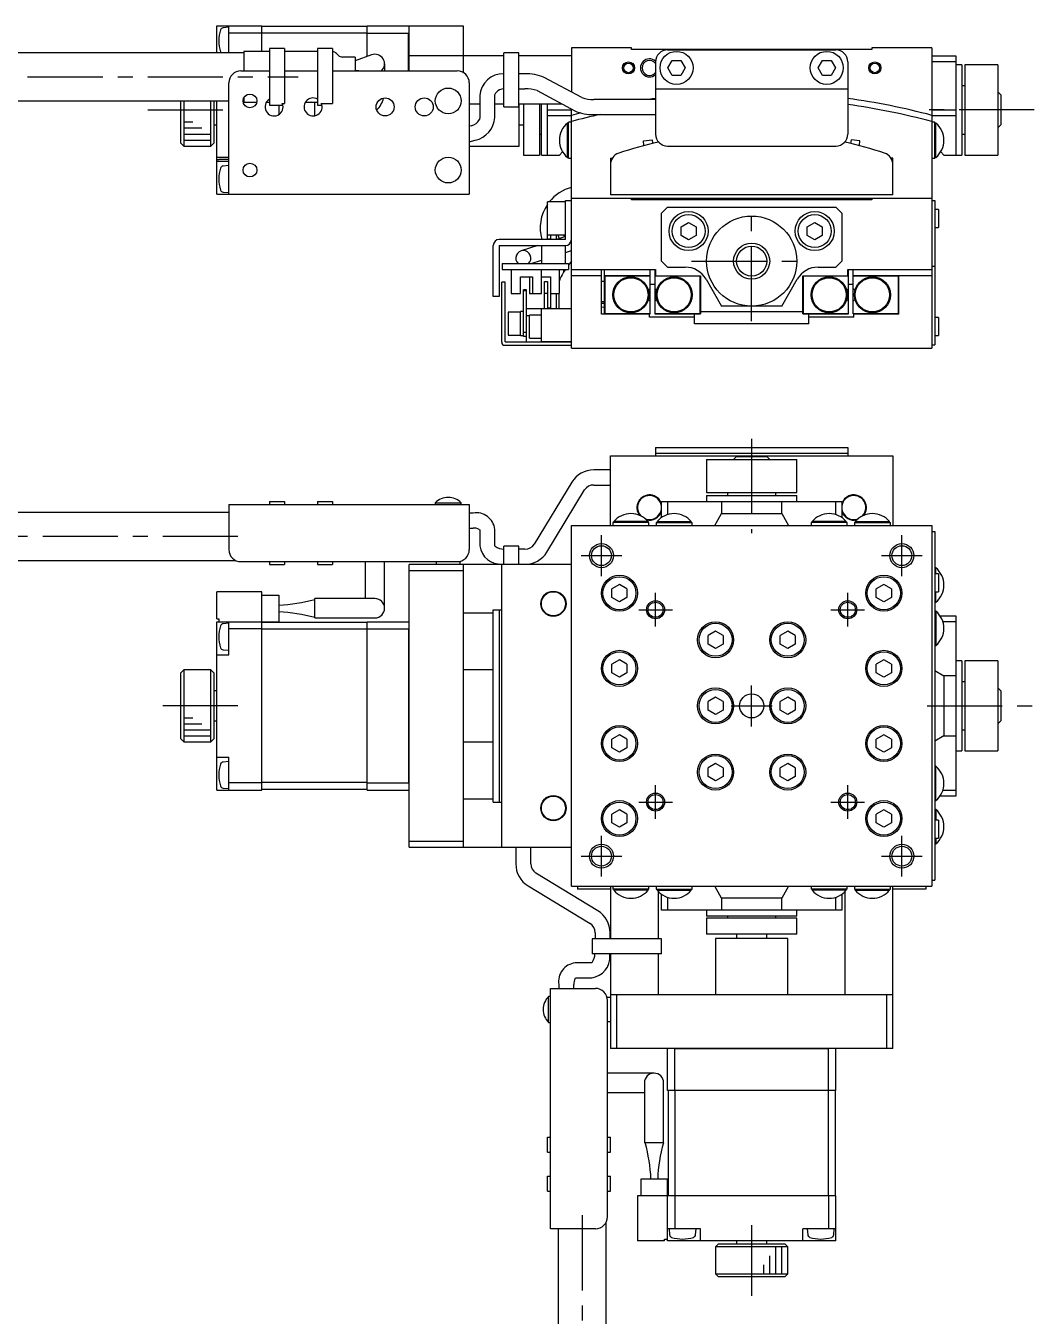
# Model space of a CAD drawing. Extents: x -285 to 424, y 17 to 528.
# Drawn here: x -117 to 50.9, y 313.5 to 528.2 of the extents above; entities that cross this region are included whole.
import ezdxf

# ---------------------------------------------------------------- set-up
doc = ezdxf.new("R2010")
doc.units = 0
doc.header["$LTSCALE"] = 10
doc.linetypes.add('CENTER', pattern=[2, 1.25, -0.25, 0.25, -0.25])
doc.layers.add('1', color=7, linetype='CONTINUOUS')

msp = doc.modelspace()

# ---------------------------------------------------------------- linework, layer by layer
at = {"layer": '1', "color": 7, "linetype": 'CONTINUOUS'}
for p, q in [((-85.174773, 523.683946), (-85.174773, 528.183946)), ((-85.174773, 528.183946), (-77.674773, 528.183946)), ((-83.174773, 523.683946), (-83.174773, 528.183946)), ((-77.674773, 523.883946), (-77.674773, 528.183946)), ((-60.174773, 528.183946), (-53.224773, 528.183946)), ((-60.174773, 523.07801), (-60.174773, 528.183946)), ((-53.174773, 528.133946), (-53.224773, 528.183946)), ((-53.174773, 528.183946), (-44.174773, 528.183946)), ((-53.174773, 520.683946), (-53.174773, 528.183946)), ((-44.174773, 528.183946), (-44.174773, 520.415997)), ((-83.174773, 527.933946), (-84.160052, 527.847746)), ((-77.674773, 526.983946), (-83.174773, 526.983946)), ((-60.174773, 528.083946), (-77.674773, 528.083946)), ((-60.174773, 526.942525), (-77.674773, 526.942525)), ((-60.174773, 526.983946), (-53.274773, 526.983946)), ((-53.274773, 526.983946), (-53.174773, 527.083946)), ((-53.274773, 520.683946), (-53.274773, 526.983946)), ((-80.674769, 523.883946), (-80.674769, 520.683946)), ((-76.424773, 523.883946), (-80.674769, 523.883946)), ((-73.924769, 524.383946), (-76.424769, 524.383946)), ((-76.424769, 524.383946), (-76.424769, 514.983946)), ((-68.424773, 523.883946), (-73.924773, 523.883946)), ((-73.924769, 524.383946), (-73.924769, 515.283285)), ((-65.924769, 524.383946), (-68.424769, 524.383946)), ((-68.424769, 524.383946), (-68.424769, 514.983946)), ((-65.924769, 524.383946), (-65.924769, 515.283285)), ((-26.174773, 524.533946), (-26.174773, 517.172198)), ((-16.174773, 524.533946), (-26.174773, 524.533946)), ((-16.174773, 524.233946), (-16.174773, 524.533946)), ((23.825227, 524.233946), (-16.174773, 524.233946)), ((-10.174773, 524.183946), (17.825227, 524.183946)), ((23.825227, 524.533946), (23.825227, 524.233946)), ((33.825227, 524.533946), (23.825227, 524.533946)), ((33.825227, 524.533946), (33.825227, 474.533946)), ((-80.674769, 523.683946), (-165.717113, 523.683946)), ((-64.967662, 523.27684), (-65.281876, 523.591053)), ((-62.174773, 522.983946), (-64.260555, 522.983946)), ((-59.422005, 523.351995), (-62.174863, 522.350037)), ((-62.174773, 522.983946), (-62.174773, 520.683946)), ((-57.274773, 521.848487), (-57.274773, 520.683946)), ((-37.424773, 523.183946), (-53.174773, 523.183946)), ((-34.924773, 523.683946), (-37.424773, 523.683946)), ((-37.424773, 514.683946), (-37.424773, 523.683946)), ((-34.924773, 514.683946), (-34.924773, 523.683946)), ((-26.174773, 523.183946), (-34.924773, 523.183946)), ((-12.174773, 522.183946), (-12.174773, 510.183946)), ((-10.118148, 521.183946), (-9.39646, 522.433946)), ((-9.39646, 522.433946), (-7.953085, 522.433946)), ((-7.953085, 522.433946), (-7.231397, 521.183946)), ((14.881852, 521.183946), (15.60354, 522.433946)), ((15.60354, 522.433946), (17.046915, 522.433946)), ((17.046915, 522.433946), (17.768603, 521.183946)), ((19.825227, 522.183946), (19.825227, 510.183946)), ((33.825227, 523.183946), (37.825227, 523.183946)), ((37.825227, 522.183946), (33.825227, 522.183946)), ((37.825227, 523.183946), (37.825227, 506.683946)), ((38.825227, 521.683946), (37.825227, 521.683946)), ((38.825227, 521.683946), (38.825227, 506.683946)), ((44.825227, 521.683946), (39.325227, 521.683946)), ((39.325227, 521.683946), (39.325227, 506.683946)), ((44.825227, 521.683946), (44.825227, 506.683946)), ((-81.174773, 520.683946), (-76.424773, 520.683946)), ((-73.924773, 520.683946), (-68.424773, 520.683946)), ((-65.924773, 520.683946), (-45.174773, 520.683946)), ((-62.147837, 520.733829), (-62.174773, 520.733829)), ((-61.581053, 520.684043), (-62.147837, 520.733829)), ((-33.906823, 520.215812), (-34.924773, 520.215812)), ((-24.450933, 516.249543), (-30.718882, 519.604357)), ((-9.39646, 519.933946), (-10.118148, 521.183946)), ((-7.953085, 519.933946), (-9.39646, 519.933946)), ((-7.231397, 521.183946), (-7.953085, 519.933946)), ((15.60354, 519.933946), (14.881852, 521.183946)), ((17.046915, 519.933946), (15.60354, 519.933946)), ((17.768603, 521.183946), (17.046915, 519.933946)), ((-83.174773, 500.183946), (-83.174773, 518.683946)), ((-43.174773, 518.683946), (-43.174773, 500.183946)), ((-34.924773, 517.715812), (-33.906823, 517.715812)), ((-31.898612, 517.400215), (-25.630663, 514.045401)), ((-12.174773, 517.683946), (19.825227, 517.683946)), ((39.325227, 518.183946), (38.825227, 518.183946)), ((-165.717113, 515.683946), (-83.174773, 515.683946)), ((-91.174773, 508.683946), (-91.174773, 515.683946)), ((-90.674773, 515.683946), (-90.674773, 508.183946)), ((-86.174773, 508.183946), (-86.174773, 515.683946)), ((-85.674773, 515.683946), (-85.674773, 508.683946)), ((-85.174773, 500.183946), (-85.174773, 515.683946)), ((-80.824773, 515.683946), (-80.674769, 515.683946)), ((-80.674769, 516.251844), (-80.674769, 515.483946)), ((-80.674769, 515.483946), (-78.542297, 515.483946)), ((-76.94363, 515.483946), (-76.424773, 515.483946)), ((-74.299712, 515.283285), (-73.924773, 515.283285)), ((-69.480559, 515.483679), (-70.496383, 515.392792)), ((-70.44363, 515.483946), (-68.424773, 515.483946)), ((-68.874773, 513.214253), (-68.874773, 515.483946)), ((-67.799712, 515.283285), (-65.924773, 515.283285)), ((-41.424773, 516.569905), (-41.424773, 512.922077)), ((-38.924773, 516.569905), (-38.91499, 516.683852)), ((-38.924773, 512.922077), (-38.924773, 516.569905)), ((-38.91499, 516.683852), (-38.882744, 516.806075)), ((-38.882744, 516.806075), (-38.836472, 516.911855)), ((-38.836472, 516.911855), (-38.778944, 517.008212)), ((-38.778944, 517.008212), (-38.703309, 517.107373)), ((-12.174773, 515.933946), (-22.442722, 515.933946)), ((45.325227, 516.683946), (44.825227, 517.183946)), ((45.325227, 516.683946), (45.325227, 511.683946)), ((-76.424769, 514.983946), (-74.205079, 514.983946)), ((-74.874773, 514.983946), (-74.874773, 513.415089)), ((-68.424769, 514.983946), (-67.705079, 514.983946)), ((-43.174773, 515.183946), (-41.424773, 515.183946)), ((-38.924773, 515.183946), (-37.424773, 515.183946)), ((-37.424773, 514.683946), (-34.924773, 514.683946)), ((-34.924773, 515.183946), (-27.757857, 515.183946)), ((-34.874773, 508.183946), (-34.874773, 515.183946)), ((-34.174773, 515.183946), (-34.174773, 506.683946)), ((-31.474773, 515.183946), (-31.474773, 506.683946)), ((-31.174773, 506.683946), (-31.174773, 515.183946)), ((-30.174773, 506.683946), (-30.174773, 515.183946)), ((-30.174773, 514.183946), (-26.174773, 514.183946)), ((-26.174773, 513.183946), (-30.174773, 513.183946)), ((-26.174773, 474.533946), (-26.174773, 514.336627)), ((-22.442722, 513.433946), (-12.174773, 513.433946)), ((33.825227, 514.183946), (37.825227, 514.183946)), ((37.825227, 513.183946), (33.825227, 513.183946)), ((-85.674773, 511.683946), (-85.174773, 511.683946)), ((-42.847838, 511.557306), (-43.174773, 511.469704)), ((-41.454195, 512.713513), (-41.490769, 512.605349)), ((-41.432029, 512.820231), (-41.454195, 512.713513)), ((-41.424773, 512.922077), (-41.432029, 512.820231)), ((-34.874773, 511.683946), (-34.174773, 511.683946)), ((-26.674773, 511.993947), (-26.834328, 511.993947)), ((-26.834328, 506.293946), (-26.834328, 511.993946)), ((-26.174773, 512.143947), (-26.674773, 512.143947)), ((-26.674773, 506.143946), (-26.674773, 512.143946)), ((34.325227, 512.143947), (33.825227, 512.143947)), ((34.325227, 506.143946), (34.325227, 512.143946)), ((34.484782, 511.993947), (34.325227, 511.993947)), ((34.484782, 506.293946), (34.484782, 511.993946)), ((44.825227, 511.183946), (45.325227, 511.683946)), ((-43.174773, 508.881514), (-42.20079, 509.142491)), ((-31.474773, 510.183946), (-31.174773, 510.183946)), ((-14.203395, 509.03081), (-12.711612, 509.187603)), ((-14.120744, 508.244438), (-14.203395, 509.03081)), ((-12.711612, 509.187603), (-12.651652, 508.617118)), ((20.362067, 509.187603), (20.302107, 508.617118)), ((21.85385, 509.03081), (20.362067, 509.187603)), ((21.771199, 508.244438), (21.85385, 509.03081)), ((38.825227, 510.183946), (39.325227, 510.183946)), ((-91.174773, 508.683946), (-90.674773, 508.183946)), ((-90.674773, 508.183946), (-86.174773, 508.183946)), ((-86.174773, 508.183946), (-85.674773, 508.683946)), ((-43.174773, 508.183946), (-34.874773, 508.183946)), ((-34.174773, 506.683946), (-31.474773, 506.683946)), ((-31.174773, 506.683946), (-28.174773, 506.683946)), ((-28.174773, 506.683946), (-27.636544, 507.222175)), ((-10.174773, 508.183946), (17.825227, 508.183946)), ((35.286998, 507.222176), (35.825227, 506.683946)), ((35.825227, 506.683946), (38.825227, 506.683946)), ((39.325227, 506.683946), (44.825227, 506.683946)), ((-83.174773, 506.283581), (-85.174773, 506.283581)), ((-85.174773, 505.96891), (-84.874773, 505.96891)), ((-85.174773, 505.683946), (-83.174773, 505.683946)), ((-84.874773, 505.96891), (-84.874773, 505.933946)), ((-83.174773, 505.933946), (-84.874773, 505.933946)), ((-83.174773, 504.933946), (-84.160052, 504.847746)), ((-26.834328, 506.293946), (-26.674772, 506.293946)), ((-26.674773, 506.143946), (-26.174772, 506.143946)), ((-19.674773, 506.183946), (-19.674773, 500.083946)), ((-19.674773, 506.183946), (-19.352701, 506.183946)), ((27.325227, 506.183946), (27.003156, 506.183946)), ((27.325227, 500.083946), (27.325227, 506.183946)), ((33.825227, 506.143946), (34.325228, 506.143946)), ((34.325227, 506.293946), (34.484783, 506.293946)), ((-84.160052, 500.520147), (-83.174773, 500.433946)), ((-85.174773, 500.183946), (-43.174773, 500.183946)), ((-27.174773, 498.883946), (-30.174773, 498.883946)), ((-30.174773, 492.633946), (-30.174773, 498.883946)), ((-27.174773, 492.633946), (-27.174773, 499.133946)), ((-27.174773, 499.133946), (-26.174773, 499.133946)), ((-26.174773, 499.533946), (33.825227, 499.533946)), ((27.325227, 500.083946), (-19.674773, 500.083946)), ((-16.174773, 499.233946), (-16.174773, 499.533946)), ((23.825227, 499.233946), (-16.174773, 499.233946)), ((23.825227, 499.533946), (23.825227, 499.233946)), ((33.825227, 499.133946), (34.325227, 499.133946)), ((34.325227, 499.133946), (34.325227, 475.133946)), ((-10.174773, 498.033946), (-11.174773, 497.033946)), ((-11.174773, 489.033946), (-11.174773, 497.033946)), ((-10.174773, 498.033946), (17.825227, 498.033946)), ((18.825227, 497.033946), (17.825227, 498.033946)), ((18.825227, 497.033946), (18.825227, 489.033946)), ((34.925227, 497.633946), (34.325227, 497.633946)), ((34.925227, 497.633946), (34.925227, 494.633946)), ((-7.924773, 494.755634), (-6.674773, 495.477322)), ((-7.924773, 493.312259), (-7.924773, 494.755634)), ((-6.674773, 495.477322), (-5.424773, 494.755634)), ((-5.424773, 494.755634), (-5.424773, 493.312259)), ((13.075227, 494.755634), (14.325227, 495.477322)), ((13.075227, 493.312259), (13.075227, 494.755634)), ((14.325227, 495.477322), (15.575227, 494.755634)), ((15.575227, 494.755634), (15.575227, 493.312259)), ((34.325227, 494.633946), (34.925227, 494.633946)), ((-39.174773, 483.133946), (-39.174773, 491.633946)), ((-27.174773, 492.633946), (-38.174773, 492.633946)), ((-38.174773, 491.633946), (-38.174773, 483.133946)), ((-38.174773, 491.633946), (-27.174773, 491.633946)), ((-31.756722, 491.633946), (-34.561044, 490.722768)), ((-31.174773, 491.633946), (-31.174773, 488.633946)), ((-30.174773, 493.383946), (-27.174773, 493.383946)), ((-29.674773, 492.683946), (-29.96702, 492.683946)), ((-29.96702, 492.633946), (-29.96702, 492.683946)), ((-29.674773, 493.383946), (-29.674773, 492.633946)), ((-27.174773, 493.122712), (-28.679039, 492.633946)), ((-28.674773, 492.635333), (-28.674773, 493.383946)), ((-27.281565, 493.383946), (-27.292018, 493.084617)), ((-27.174773, 488.633946), (-27.174773, 491.633946)), ((-6.674773, 492.590571), (-7.924773, 493.312259)), ((-5.424773, 493.312259), (-6.674773, 492.590571)), ((14.325227, 492.590571), (13.075227, 493.312259)), ((15.575227, 493.312259), (14.325227, 492.590571)), ((-27.174773, 490.494057), (-26.174773, 490.818976)), ((-37.674773, 488.633946), (-26.674773, 488.633946)), ((-37.674773, 488.633946), (-37.674773, 487.633946)), ((-37.674773, 487.633946), (-26.674773, 487.633946)), ((-36.174773, 487.633946), (-36.174773, 483.633946)), ((-32.899603, 488.633946), (-31.174773, 489.194378)), ((-31.174773, 483.633946), (-31.174773, 487.633946)), ((-28.174773, 483.633946), (-28.174773, 487.633946)), ((-27.482359, 487.633946), (-27.499702, 487.137328)), ((-26.549122, 488.524346), (-26.674912, 488.355583)), ((-26.674773, 488.633946), (-26.674773, 487.633946)), ((-26.674773, 488.533946), (-26.541887, 488.533946)), ((-26.174773, 489.021124), (-26.549122, 488.524346)), ((-26.174773, 487.662351), (-12.174773, 487.662351)), ((-21.174773, 480.231713), (-21.174773, 487.662351)), ((-20.674773, 480.250306), (-20.674773, 487.662351)), ((-13.074773, 480.249132), (-13.074773, 487.662351)), ((-12.274773, 487.662351), (-12.274773, 480.249132)), ((-12.174773, 487.662351), (-12.174773, 486.605206)), ((-11.174773, 489.033946), (-10.174773, 488.033946)), ((-10.174773, 488.033946), (-7.23695, 488.033946)), ((14.887405, 488.033946), (17.825227, 488.033946)), ((17.825227, 488.033946), (18.825227, 489.033946)), ((19.825227, 487.662351), (33.825227, 487.662351)), ((19.825227, 486.605206), (19.825227, 487.662351)), ((19.925227, 480.249133), (19.925227, 487.662351)), ((20.725227, 480.249133), (20.725227, 487.662351)), ((33.825227, 488.1947), (34.325227, 488.1947)), ((-37.174773, 485.533946), (-37.774773, 485.533946)), ((-37.774773, 475.533946), (-37.774773, 485.533946)), ((-37.174773, 475.633946), (-37.174773, 485.533946)), ((-34.674773, 483.633946), (-34.674773, 486.433946)), ((-34.674773, 486.433946), (-32.674773, 486.433946)), ((-33.174773, 486.433946), (-33.174773, 483.633946)), ((-32.674773, 486.433946), (-32.674773, 483.633946)), ((-31.174773, 486.433946), (-29.674773, 486.433946)), ((-30.674773, 485.633946), (-30.174773, 485.633946)), ((-30.674773, 481.133946), (-30.674773, 485.633946)), ((-30.174773, 485.633946), (-30.174773, 481.133946)), ((-29.674773, 486.433946), (-29.674773, 481.133946)), ((-21.174773, 486.605206), (-26.174773, 486.605206)), ((-20.674773, 485.633946), (-21.174773, 485.633946)), ((-20.672076, 486.621508), (-20.624773, 486.555192)), ((-20.672076, 486.621508), (-13.074773, 486.621508)), ((-20.624773, 486.555192), (-20.624773, 480.281698)), ((-13.074773, 486.555192), (-20.624773, 486.555192)), ((-12.274773, 486.621508), (-12.174773, 486.621508)), ((-4.724773, 486.555192), (-12.274773, 486.555192)), ((-12.174773, 486.605206), (-4.674773, 486.605206)), ((-4.724773, 486.555192), (-4.689098, 486.605206)), ((-4.724773, 480.281698), (-4.724773, 486.555192)), ((-4.674773, 486.605206), (-4.674773, 480.250306)), ((-3.772849, 486.033946), (-1.174773, 481.533946)), ((8.825227, 481.533946), (11.423304, 486.033946)), ((12.325227, 486.605206), (19.825227, 486.605206)), ((12.325227, 480.250307), (12.325227, 486.605206)), ((12.339553, 486.605206), (12.375227, 486.555192)), ((12.375227, 486.555192), (12.375227, 480.281698)), ((19.925227, 486.555192), (12.375227, 486.555192)), ((19.825227, 486.621509), (19.925227, 486.621509)), ((20.725227, 486.621508), (28.32253, 486.621508)), ((28.275227, 486.555192), (20.725227, 486.555192)), ((28.275227, 486.555192), (28.32253, 486.621508)), ((28.275227, 480.281698), (28.275227, 486.555192)), ((28.325227, 480.231713), (28.325227, 486.622437)), ((33.825227, 486.605206), (28.325227, 486.605206)), ((-38.174773, 483.133946), (-39.174773, 483.133946)), ((-36.174773, 483.633946), (-34.674773, 483.633946)), ((-33.674773, 484.278988), (-34.174773, 484.278988)), ((-34.174773, 476.496016), (-34.174773, 484.278988)), ((-33.674773, 484.070228), (-34.174773, 484.070228)), ((-33.674773, 475.633946), (-33.674773, 484.278988)), ((-33.174773, 483.633946), (-31.174773, 483.633946)), ((-30.174773, 483.633946), (-30.674773, 483.633946)), ((-29.674773, 483.633946), (-28.174773, 483.633946)), ((-28.674773, 481.133946), (-28.674773, 483.633946)), ((-28.264697, 483.633946), (-28.264697, 481.133946)), ((-13.373025, 484.185432), (-13.074773, 484.501836)), ((-12.274773, 485.133946), (-13.074773, 485.133946)), ((-12.274773, 484.501836), (-11.97652, 484.185432)), ((19.626975, 484.185433), (19.925227, 484.501837)), ((20.725227, 485.133946), (19.925227, 485.133946)), ((20.725227, 484.501836), (21.02348, 484.185432)), ((-33.674773, 481.133946), (-26.174773, 481.133946)), ((-31.174773, 475.633946), (-31.174773, 481.133946)), ((-29.674773, 481.183946), (-29.96702, 481.183946)), ((-29.96702, 481.133946), (-29.96702, 481.183946)), ((-20.674773, 482.261352), (-21.174773, 482.281305)), ((-21.174773, 482.033946), (-20.674773, 482.033946)), ((-21.174773, 481.40055), (-20.674773, 481.425796)), ((-13.074773, 482.347299), (-13.372608, 482.664049)), ((-11.976937, 482.664049), (-12.274773, 482.347299)), ((8.825227, 481.533946), (-1.174773, 481.533946)), ((19.925227, 482.347299), (19.627392, 482.66405)), ((21.023063, 482.664049), (20.725227, 482.347299)), ((-36.674773, 480.533946), (-36.674773, 476.733946)), ((-34.674773, 480.533946), (-36.674773, 480.533946)), ((-34.674773, 476.633946), (-34.674773, 480.633946)), ((-34.174773, 480.633946), (-34.674773, 480.633946)), ((-33.674773, 479.987821), (-33.174773, 479.987821)), ((-31.174773, 480.033946), (-33.174773, 480.033946)), ((-33.174773, 476.233946), (-33.174773, 480.033946)), ((-13.174773, 480.231713), (-21.174773, 480.231713)), ((-20.671613, 480.249132), (-20.624773, 480.281698)), ((-13.074773, 480.249132), (-20.671613, 480.249132)), ((-20.624773, 480.281698), (-13.074773, 480.281698)), ((-13.174773, 479.697983), (-13.174773, 480.249132)), ((-5.674773, 479.697983), (-13.174773, 479.697983)), ((-12.274773, 480.281698), (-4.724773, 480.281698)), ((-4.677932, 480.249132), (-12.274773, 480.249132)), ((-5.674773, 478.629199), (-5.674773, 480.249132)), ((-4.724773, 480.281698), (-4.677932, 480.249132)), ((-4.674773, 480.633946), (12.325227, 480.633946)), ((12.328387, 480.249133), (12.375227, 480.281698)), ((19.925227, 480.249133), (12.328387, 480.249133)), ((12.375227, 480.281698), (19.925227, 480.281698)), ((13.325227, 478.629199), (13.325227, 480.249133)), ((20.825227, 479.697983), (13.325227, 479.697983)), ((20.725227, 480.281698), (28.275227, 480.281698)), ((28.322068, 480.249133), (20.725227, 480.249133)), ((20.825227, 479.697983), (20.825227, 480.249133)), ((28.325227, 480.231713), (20.825227, 480.231713)), ((28.275227, 480.281698), (28.322068, 480.249133)), ((34.925227, 479.633946), (34.325227, 479.633946)), ((34.925227, 479.633946), (34.925227, 476.633946)), ((-36.674773, 476.733946), (-34.674773, 476.733946)), ((-34.674773, 476.633946), (-34.174773, 476.633946)), ((-33.674773, 477.138352), (-34.174773, 477.138352)), ((13.325227, 478.629199), (-5.674773, 478.629199)), ((34.325227, 476.633946), (34.925227, 476.633946)), ((-37.274773, 475.033946), (-26.174773, 475.033946)), ((-37.174773, 475.633946), (-26.174773, 475.633946)), ((-33.674773, 476.496016), (-34.174773, 476.496016)), ((-33.174773, 476.233946), (-31.174773, 476.233946)), ((-31.174773, 475.683946), (-26.174773, 475.683946)), ((-26.174773, 474.533946), (33.825227, 474.533946)), ((33.825227, 475.133946), (34.325227, 475.133946)), ((-12.174773, 458.035034), (-12.174773, 456.635034)), ((-12.174773, 458.035034), (19.825227, 458.035034)), ((19.825227, 458.035034), (19.825227, 456.635034)), ((-19.674773, 445.035034), (-19.674773, 456.635034)), ((-19.674773, 456.635034), (27.325227, 456.635034)), ((19.825227, 457.035034), (-12.174773, 457.035034)), ((-3.674773, 456.035034), (11.325227, 456.035034)), ((-3.674773, 456.035034), (-3.674773, 450.535034)), ((1.325227, 456.535034), (0.825227, 456.035034)), ((1.325227, 456.535034), (6.325227, 456.535034)), ((6.825227, 456.035034), (6.325227, 456.535034)), ((11.325227, 450.535034), (11.325227, 456.035034)), ((27.325227, 456.635034), (27.325227, 445.035034)), ((-19.674773, 454.285034), (-22.442722, 454.285034)), ((-26.109321, 452.257109), (-32.37727, 441.932053)), ((-30.240224, 440.634734), (-23.972275, 450.95979)), ((-22.442722, 451.785034), (-19.674773, 451.785034)), ((-76.424773, 449.035034), (-73.924773, 449.035035)), ((-76.424773, 449.035034), (-76.424773, 448.535034)), ((-73.924773, 449.035035), (-73.924773, 448.535034)), ((-68.424773, 449.035034), (-65.924773, 449.035035)), ((-68.424773, 449.035034), (-68.424773, 448.535034)), ((-65.924773, 449.035035), (-65.924773, 448.535034)), ((-48.824773, 448.827282), (-48.824773, 448.535034)), ((-48.824773, 448.827282), (-44.524773, 448.827282)), ((-44.524773, 448.535034), (-44.524773, 448.827282)), ((-11.174773, 446.381344), (-11.174773, 449.035034)), ((-11.174773, 449.035034), (18.825227, 449.035034)), ((-10.174773, 449.035034), (-10.174773, 446.867739)), ((-3.674773, 450.535034), (11.325227, 450.535034)), ((-3.674773, 450.035034), (11.325227, 450.035034)), ((-3.674773, 450.035034), (-3.674773, 449.035034)), ((-1.174773, 449.035034), (-1.174773, 447.035034)), ((-0.174773, 450.535034), (-0.174773, 450.035034)), ((7.825227, 450.035034), (7.825227, 450.535034)), ((8.825227, 447.035034), (8.825227, 449.035034)), ((11.325227, 449.035034), (11.325227, 450.035034)), ((17.825227, 446.867739), (17.825227, 449.035034)), ((18.825227, 449.035034), (18.825227, 446.381343)), ((-83.174773, 447.235034), (-165.717113, 447.235034)), ((-83.174773, 448.535034), (-83.174773, 441.035034)), ((-83.174773, 448.535034), (-43.174773, 448.535034)), ((-43.174773, 448.535034), (-43.174773, 441.035034)), ((-42.524314, 447.124959), (-43.174773, 447.124959)), ((-2.329473, 445.035034), (-1.174773, 447.035034)), ((-1.174773, 447.035034), (8.825227, 447.035034)), ((8.825227, 447.035034), (9.979928, 445.035034)), ((-43.174773, 444.624959), (-42.524314, 444.624959)), ((-41.507904, 444.408765), (-41.419925, 444.34466)), ((-38.924773, 441.662254), (-38.924773, 444.411089)), ((-26.174773, 445.035034), (33.825227, 445.035034)), ((-26.174773, 385.035034), (-26.174773, 445.035034)), ((-13.274773, 445.535034), (-19.274773, 445.535034)), ((-19.274773, 445.535034), (-19.274773, 445.035034)), ((-13.424773, 445.694589), (-19.124773, 445.694589)), ((-19.124773, 445.694589), (-19.124773, 445.535034)), ((-13.424773, 445.535034), (-13.424773, 445.694589)), ((-13.274773, 445.035034), (-13.274773, 445.535034)), ((-12.074773, 445.535034), (-12.074773, 445.035034)), ((-12.074773, 445.535034), (-6.074773, 445.535034)), ((-11.924773, 445.694589), (-6.224773, 445.694589)), ((-11.924773, 445.694589), (-11.924773, 445.535034)), ((-6.224773, 445.535034), (-6.224773, 445.694589)), ((-6.074773, 445.035034), (-6.074773, 445.535034)), ((19.725227, 445.535034), (13.725227, 445.535034)), ((13.725227, 445.535034), (13.725227, 445.035034)), ((19.575227, 445.694589), (13.875227, 445.694589)), ((13.875227, 445.694589), (13.875227, 445.535034)), ((19.575227, 445.535034), (19.575227, 445.694589)), ((19.725227, 445.035034), (19.725227, 445.535034)), ((20.925227, 445.535034), (26.925227, 445.535034)), ((20.925227, 445.535034), (20.925227, 445.035034)), ((21.075227, 445.694589), (26.775227, 445.694589)), ((21.075227, 445.694589), (21.075227, 445.535034)), ((26.775227, 445.535034), (26.775227, 445.694589)), ((26.925227, 445.035034), (26.925227, 445.535034)), ((33.825227, 445.035034), (33.825227, 385.035034)), ((-41.424773, 444.348995), (-41.424773, 441.662254)), ((-41.419925, 444.34466), (-41.402566, 444.326099)), ((33.825227, 444.035034), (34.325227, 444.035034)), ((34.325227, 444.035034), (34.325227, 386.035034)), ((-38.915722, 441.678586), (-38.92508, 441.693022)), ((-38.839571, 441.594333), (-38.915722, 441.678586)), ((-34.924773, 441.606809), (-37.424773, 441.606809)), ((-37.424773, 438.535034), (-37.424773, 441.606809)), ((-34.924773, 438.535034), (-34.924773, 441.606809)), ((-33.906823, 441.106809), (-34.924773, 441.106809)), ((-165.717113, 439.235034), (-82.046552, 439.235034)), ((-81.174773, 439.035034), (-45.174773, 439.035034)), ((-76.424769, 439.035034), (-76.424769, 438.535034)), ((-76.424769, 438.535034), (-73.924769, 438.535035)), ((-73.924769, 439.035034), (-73.924769, 438.535035)), ((-68.424769, 439.035034), (-68.424769, 438.535034)), ((-68.424769, 438.535034), (-65.924769, 438.535035)), ((-65.924769, 439.037098), (-65.924769, 438.535035)), ((-60.474773, 439.035034), (-60.474773, 432.883564)), ((-57.274773, 431.283564), (-57.274773, 439.035034)), ((-26.174773, 438.535034), (-53.174773, 438.535034)), ((-53.174773, 391.535034), (-53.174773, 438.535034)), ((-48.674773, 439.035034), (-48.674773, 438.535034)), ((-44.674773, 438.535034), (-44.674773, 439.098543)), ((-44.174773, 438.535034), (-44.174773, 391.535034)), ((-37.774773, 391.535034), (-37.774773, 438.535034)), ((-37.697755, 438.628836), (-37.485442, 438.61456)), ((-37.485442, 438.61456), (-37.424817, 438.611827)), ((-34.924773, 438.606809), (-33.906823, 438.606809)), ((34.484782, 437.985034), (34.325227, 437.985034)), ((34.484782, 437.035034), (34.484782, 437.985034)), ((-44.174773, 437.535034), (-53.174773, 437.535034)), ((34.925227, 437.035034), (34.325227, 437.035034)), ((34.925227, 437.035034), (34.925227, 434.035034)), ((-77.674773, 434.035034), (-85.174773, 434.035034)), ((-85.174773, 429.535034), (-85.174773, 434.035034)), ((-77.674773, 401.035034), (-77.674773, 434.035034)), ((-18.174773, 435.22841), (-19.424773, 434.506722)), ((-19.424773, 433.063347), (-19.424773, 434.506722)), ((-16.924773, 434.506722), (-18.174773, 435.22841)), ((-16.924773, 434.506722), (-16.924773, 433.063347)), ((25.825227, 435.22841), (24.575227, 434.506722)), ((24.575227, 433.063347), (24.575227, 434.506722)), ((27.075227, 434.506722), (25.825227, 435.22841)), ((27.075227, 434.506722), (27.075227, 433.063347)), ((34.325227, 434.035034), (34.925227, 434.035034)), ((34.484782, 432.285034), (34.484782, 434.035034)), ((-77.674773, 433.435034), (-74.874773, 433.435034)), ((-74.874773, 433.435034), (-74.874773, 429.035034)), ((-58.874773, 432.883564), (-68.874773, 432.883564)), ((-68.874773, 429.683564), (-68.874773, 432.883564)), ((-18.174773, 432.341659), (-19.424773, 433.063347)), ((-16.924773, 433.063347), (-18.174773, 432.341659)), ((25.825227, 432.341659), (24.575227, 433.063347)), ((27.075227, 433.063347), (25.825227, 432.341659)), ((34.325227, 432.285034), (34.484782, 432.285034)), ((-85.174773, 429.535034), (-84.874773, 429.535034)), ((-84.874773, 429.535034), (-84.874773, 429.035034)), ((-68.874773, 429.683564), (-58.874773, 429.683564)), ((-44.174773, 430.535034), (-39.174773, 430.535034)), ((-39.174773, 431.035034), (-37.774773, 431.035034)), ((-39.174773, 399.035034), (-39.174773, 431.035034)), ((-38.174773, 431.035034), (-38.174773, 399.035034)), ((34.484782, 430.785034), (34.325227, 430.785034)), ((34.484782, 430.785034), (34.484782, 425.085034)), ((35.171536, 430.035034), (37.825227, 430.035034)), ((37.825227, 430.035034), (37.825227, 400.035034)), ((-85.174773, 429.035034), (-74.874773, 429.035034)), ((-85.174773, 401.035034), (-85.174773, 429.035034)), ((-83.174773, 428.785034), (-84.160052, 428.698834)), ((-83.174773, 423.535034), (-83.174773, 429.035034)), ((-77.674773, 427.835034), (-83.174773, 427.835034)), ((-60.174773, 428.935034), (-77.674773, 428.935034)), ((-60.174773, 427.793613), (-77.674773, 427.793613)), ((-60.174773, 429.035034), (-53.274773, 429.035034)), ((-60.174773, 401.035034), (-60.174773, 429.035034)), ((-60.174773, 427.835034), (-53.224773, 427.835034)), ((-53.174773, 428.935034), (-53.274773, 429.035034)), ((-53.224773, 427.835034), (-53.174773, 427.885034)), ((-53.224773, 402.235034), (-53.224773, 427.835034)), ((-2.174773, 427.47841), (-3.424773, 426.756722)), ((-0.924773, 426.756722), (-2.174773, 427.47841)), ((9.825227, 427.47841), (8.575227, 426.756722)), ((11.075227, 426.756722), (9.825227, 427.47841)), ((37.825227, 429.035034), (35.657931, 429.035034)), ((-3.424773, 425.313347), (-3.424773, 426.756722)), ((-2.174773, 424.591659), (-3.424773, 425.313347)), ((-0.924773, 425.313347), (-2.174773, 424.591659)), ((-0.924773, 426.756722), (-0.924773, 425.313347)), ((8.575227, 425.313347), (8.575227, 426.756722)), ((9.825227, 424.591659), (8.575227, 425.313347)), ((11.075227, 425.313347), (9.825227, 424.591659)), ((11.075227, 426.756722), (11.075227, 425.313347)), ((34.325227, 425.085034), (34.484782, 425.085034)), ((-85.174773, 423.535034), (-83.174773, 423.535034)), ((-84.160052, 424.371235), (-83.174773, 424.285034)), ((-90.674773, 421.035034), (-91.174773, 420.535034)), ((-86.174773, 421.035034), (-90.674773, 421.035034)), ((-90.674773, 421.035034), (-90.674773, 409.035034)), ((-85.674773, 420.535034), (-86.174773, 421.035034)), ((-86.174773, 409.035034), (-86.174773, 421.035034)), ((-39.174773, 421.035034), (-44.174773, 421.035034)), ((-18.174773, 422.72841), (-19.424773, 422.006722)), ((-19.424773, 420.563347), (-19.424773, 422.006722)), ((-16.924773, 422.006722), (-18.174773, 422.72841)), ((-16.924773, 422.006722), (-16.924773, 420.563347)), ((25.825227, 422.72841), (24.575227, 422.006722)), ((24.575227, 420.563347), (24.575227, 422.006722)), ((27.075227, 422.006722), (25.825227, 422.72841)), ((27.075227, 422.006722), (27.075227, 420.563347)), ((34.325227, 420.90106), (35.825227, 420.035034)), ((38.825227, 422.535034), (37.825227, 422.535034)), ((38.825227, 422.535034), (38.825227, 407.535034)), ((39.325227, 422.535034), (39.325227, 407.535034)), ((44.825227, 422.535034), (39.325227, 422.535034)), ((44.825227, 422.535034), (44.825227, 407.535034)), ((-91.174773, 409.535034), (-91.174773, 420.535034)), ((-85.674773, 420.535034), (-85.674773, 409.535034)), ((-18.174773, 419.841659), (-19.424773, 420.563347)), ((-16.924773, 420.563347), (-18.174773, 419.841659)), ((25.825227, 419.841659), (24.575227, 420.563347)), ((27.075227, 420.563347), (25.825227, 419.841659)), ((37.825227, 420.035034), (35.825227, 420.035034)), ((35.825227, 420.035034), (35.825227, 410.035034)), ((39.325227, 419.035034), (38.825227, 419.035034)), ((-85.174773, 417.535034), (-85.674773, 417.535034)), ((45.325227, 417.535034), (44.825227, 418.035034)), ((45.325227, 417.535034), (45.325227, 412.535034)), ((-2.174773, 416.47841), (-3.424773, 415.756722)), ((-3.424773, 414.313347), (-3.424773, 415.756722)), ((-0.924773, 415.756722), (-2.174773, 416.47841)), ((-0.924773, 415.756722), (-0.924773, 414.313347)), ((9.825227, 416.47841), (8.575227, 415.756722)), ((8.575227, 414.313347), (8.575227, 415.756722)), ((11.075227, 415.756722), (9.825227, 416.47841)), ((11.075227, 415.756722), (11.075227, 414.313347)), ((-85.674773, 412.535034), (-85.174773, 412.535034)), ((-2.174773, 413.591659), (-3.424773, 414.313347)), ((-0.924773, 414.313347), (-2.174773, 413.591659)), ((9.825227, 413.591659), (8.575227, 414.313347)), ((11.075227, 414.313347), (9.825227, 413.591659)), ((44.825227, 412.035034), (45.325227, 412.535034)), ((-18.174773, 410.22841), (-19.424773, 409.506722)), ((-16.924773, 409.506722), (-18.174773, 410.22841)), ((25.825227, 410.22841), (24.575227, 409.506722)), ((27.075227, 409.506722), (25.825227, 410.22841)), ((38.825227, 411.035034), (39.325227, 411.035034)), ((-91.174773, 409.535034), (-90.674773, 409.035034)), ((-90.674773, 409.035034), (-86.174773, 409.035034)), ((-86.174773, 409.035034), (-85.674773, 409.535034)), ((-44.174773, 409.035034), (-39.174773, 409.035034)), ((-19.424773, 408.063347), (-19.424773, 409.506722)), ((-18.174773, 407.341659), (-19.424773, 408.063347)), ((-16.924773, 408.063347), (-18.174773, 407.341659)), ((-16.924773, 409.506722), (-16.924773, 408.063347)), ((24.575227, 408.063347), (24.575227, 409.506722)), ((25.825227, 407.341659), (24.575227, 408.063347)), ((27.075227, 408.063347), (25.825227, 407.341659)), ((27.075227, 409.506722), (27.075227, 408.063347)), ((35.825227, 410.035034), (34.325227, 409.169009)), ((35.825227, 410.035034), (37.825227, 410.035034)), ((-85.174773, 406.535034), (-83.174773, 406.535034)), ((-83.174773, 405.785034), (-84.160052, 405.698834)), ((-83.174773, 401.035034), (-83.174773, 406.535034)), ((37.825227, 407.535034), (38.825227, 407.535034)), ((39.325227, 407.535034), (44.825227, 407.535034)), ((-2.174773, 405.47841), (-3.424773, 404.756722)), ((-3.424773, 403.313347), (-3.424773, 404.756722)), ((-0.924773, 404.756722), (-2.174773, 405.47841)), ((-0.924773, 404.756722), (-0.924773, 403.313347)), ((9.825227, 405.47841), (8.575227, 404.756722)), ((8.575227, 403.313347), (8.575227, 404.756722)), ((11.075227, 404.756722), (9.825227, 405.47841)), ((11.075227, 404.756722), (11.075227, 403.313347)), ((34.484782, 404.985034), (34.325227, 404.985034)), ((34.484782, 399.285034), (34.484782, 404.985034)), ((-77.674773, 402.235034), (-83.174773, 402.235034)), ((-60.174773, 402.276456), (-77.674773, 402.276456)), ((-60.174773, 402.235034), (-53.224773, 402.235034)), ((-53.174773, 402.185034), (-53.224773, 402.235034)), ((-2.174773, 402.591659), (-3.424773, 403.313347)), ((-0.924773, 403.313347), (-2.174773, 402.591659)), ((9.825227, 402.591659), (8.575227, 403.313347)), ((11.075227, 403.313347), (9.825227, 402.591659)), ((-85.174773, 401.035034), (-77.674773, 401.035034)), ((-84.160052, 401.371235), (-83.174773, 401.285034)), ((-60.174773, 401.135034), (-77.674773, 401.135034)), ((-60.174773, 401.035034), (-53.274773, 401.035034)), ((-53.274773, 401.035034), (-53.174773, 401.135034)), ((-39.174773, 399.535034), (-44.174773, 399.535034)), ((37.825227, 400.035034), (35.171537, 400.035034)), ((35.657932, 401.035034), (37.825227, 401.035034)), ((-39.174773, 399.035034), (-37.774773, 399.035034)), ((-18.174773, 397.72841), (-19.424773, 397.006722)), ((-16.924773, 397.006722), (-18.174773, 397.72841)), ((25.825227, 397.72841), (24.575227, 397.006722)), ((27.075227, 397.006722), (25.825227, 397.72841)), ((34.325227, 399.285034), (34.484782, 399.285034)), ((34.484783, 397.785034), (34.325228, 397.785034)), ((34.484783, 397.785034), (34.484783, 396.035034)), ((-19.424773, 395.563347), (-19.424773, 397.006722)), ((-18.174773, 394.841659), (-19.424773, 395.563347)), ((-16.924773, 395.563347), (-18.174773, 394.841659)), ((-16.924773, 397.006722), (-16.924773, 395.563347)), ((24.575227, 395.563347), (24.575227, 397.006722)), ((25.825227, 394.841659), (24.575227, 395.563347)), ((27.075227, 395.563347), (25.825227, 394.841659)), ((27.075227, 397.006722), (27.075227, 395.563347)), ((34.925227, 396.035034), (34.325227, 396.035034)), ((34.925227, 396.035034), (34.925227, 393.035034)), ((34.325227, 393.035034), (34.925227, 393.035034)), ((34.484783, 393.035034), (34.484783, 392.085034)), ((-53.174773, 392.535034), (-44.174773, 392.535034)), ((-53.174773, 391.535034), (-26.174773, 391.535034)), ((-35.424773, 391.535034), (-35.424773, 388.767085)), ((-32.924773, 388.767085), (-32.924773, 391.535034)), ((34.325228, 392.085034), (34.484783, 392.085034)), ((-21.774472, 380.969583), (-32.099528, 387.237532)), ((-33.396847, 385.100486), (-23.071791, 378.832537)), ((-26.174773, 385.035034), (33.825227, 385.035034)), ((-25.174773, 385.035034), (-25.174773, 384.535034)), ((-19.674773, 384.535034), (-25.174773, 384.535034)), ((-19.674773, 385.035034), (-19.674773, 376.285034)), ((-19.274773, 385.035034), (-19.274773, 384.535034)), ((-13.274773, 384.535034), (-19.274773, 384.535034)), ((-19.124773, 384.535034), (-19.124773, 384.375479)), ((-13.424773, 384.375479), (-19.124773, 384.375479)), ((-13.424773, 384.375479), (-13.424773, 384.535034)), ((-13.274773, 384.535034), (-13.274773, 385.035034)), ((-12.074773, 385.035034), (-12.074773, 384.535034)), ((-12.074773, 384.535034), (-6.074773, 384.535034)), ((-11.924773, 384.535034), (-11.924773, 384.375479)), ((-11.924773, 384.375479), (-6.224773, 384.375479)), ((-6.224773, 384.375479), (-6.224773, 384.535034)), ((-6.074773, 384.535034), (-6.074773, 385.035034)), ((-1.174773, 383.035034), (-2.329473, 385.035034)), ((9.979928, 385.035034), (8.825227, 383.035034)), ((13.725227, 385.035034), (13.725227, 384.535034)), ((19.725227, 384.535034), (13.725227, 384.535034)), ((13.875227, 384.535034), (13.875227, 384.375479)), ((19.575227, 384.375479), (13.875227, 384.375479)), ((19.575227, 384.375479), (19.575227, 384.535034)), ((19.725227, 384.535034), (19.725227, 385.035034)), ((20.925227, 385.035034), (20.925227, 384.535034)), ((20.925227, 384.535034), (26.925227, 384.535034)), ((21.075227, 384.535034), (21.075227, 384.375479)), ((21.075227, 384.375479), (26.775227, 384.375479)), ((26.775227, 384.375479), (26.775227, 384.535034)), ((26.925227, 384.535034), (26.925227, 385.035034)), ((27.325227, 358.035034), (27.325227, 385.035034)), ((32.825227, 384.535034), (27.325227, 384.535034)), ((32.825227, 385.035034), (32.825227, 384.535034)), ((33.825227, 386.035034), (34.325227, 386.035034)), ((-11.674773, 376.285034), (-11.674773, 384.102545)), ((-11.174773, 381.035034), (-11.174773, 383.688725)), ((-10.174773, 383.20233), (-10.174773, 381.035034)), ((8.825227, 383.035034), (-1.174773, 383.035034)), ((-1.174773, 383.035034), (-1.174773, 381.035034)), ((8.825227, 381.035034), (8.825227, 383.035034)), ((17.825227, 381.035034), (17.825227, 383.20233)), ((18.825227, 383.688725), (18.825227, 381.035034)), ((19.325227, 384.102545), (19.325227, 367.035034)), ((18.825227, 381.035034), (-11.174773, 381.035034)), ((-3.674773, 381.035034), (-3.674773, 380.035034)), ((11.325227, 380.035034), (-3.674773, 380.035034)), ((-0.174773, 380.035034), (-0.174773, 379.735034)), ((7.825227, 379.735034), (7.825227, 380.035034)), ((11.325227, 380.035034), (11.325227, 381.035034)), ((11.325227, 379.735034), (-3.674773, 379.735034)), ((-3.674773, 379.735034), (-3.674773, 377.035034)), ((11.325227, 377.035034), (11.325227, 379.735034)), ((-22.746547, 376.285034), (-22.746547, 373.785034)), ((-11.174773, 376.285034), (-22.746547, 376.285034)), ((-22.246547, 377.302984), (-22.246547, 376.285034)), ((-19.746547, 376.285034), (-19.746547, 377.302984)), ((-11.174773, 373.785034), (-11.174773, 376.285034)), ((11.325227, 377.035034), (-3.674773, 377.035034)), ((9.825227, 376.335034), (-2.174773, 376.335034)), ((-2.174773, 376.335034), (-2.174773, 367.035034)), ((1.325227, 377.035034), (1.325227, 376.335034)), ((6.325227, 376.335034), (6.325227, 377.035034)), ((9.825227, 367.035034), (9.825227, 376.335034)), ((-11.174773, 373.785034), (-22.746547, 373.785034)), ((-19.768574, 373.512052), (-19.754298, 373.724365)), ((-19.754298, 373.724365), (-19.751566, 373.78499)), ((-19.674773, 373.785034), (-19.674773, 358.035034)), ((-11.674773, 367.035034), (-11.674773, 373.785034)), ((-22.801992, 372.285034), (-25.550827, 372.285034)), ((-22.818324, 372.294085), (-22.83276, 372.284727)), ((-22.734071, 372.370236), (-22.818324, 372.294085)), ((-25.548503, 369.701903), (-25.484398, 369.789882)), ((-25.488733, 369.785034), (-22.801992, 369.785034)), ((-25.484398, 369.789882), (-25.465837, 369.807241)), ((-29.674773, 368.035034), (-22.174773, 368.035034)), ((-29.674773, 328.035034), (-29.674773, 368.035034)), ((-28.264697, 368.685493), (-28.264697, 368.035034)), ((-25.764697, 368.035034), (-25.764697, 368.685493)), ((-29.674773, 366.685034), (-29.96702, 366.685034)), ((-29.96702, 362.385034), (-29.96702, 366.685034)), ((-19.674773, 366.535034), (-20.238281, 366.535034)), ((-20.174773, 330.035034), (-20.174773, 366.035034)), ((-19.674773, 367.035034), (27.325227, 367.035034)), ((-18.674773, 367.035034), (-18.674773, 358.035034)), ((26.325227, 358.035034), (26.325227, 367.035034)), ((-29.96702, 362.385034), (-29.674773, 362.385034)), ((-20.174773, 362.535034), (-19.674773, 362.535034)), ((27.325227, 358.035034), (-19.674773, 358.035034)), ((-10.074773, 358.035034), (-10.174773, 357.935034)), ((-10.174773, 351.035034), (-10.174773, 357.935034)), ((-8.974773, 357.985034), (-9.024773, 358.035034)), ((16.625227, 357.985034), (-8.974773, 357.985034)), ((-8.974773, 351.035034), (-8.974773, 357.985034)), ((16.675227, 358.035034), (16.625227, 357.985034)), ((16.625227, 351.035034), (16.625227, 357.985034)), ((17.825227, 357.935034), (17.725227, 358.035034)), ((17.825227, 351.035034), (17.825227, 357.935034)), ((-12.423302, 353.935034), (-20.174773, 353.935034)), ((-14.023302, 352.335034), (-14.023302, 342.335034)), ((-10.823302, 342.335034), (-10.823302, 352.335034)), ((-20.174773, 350.735034), (-14.023302, 350.735034)), ((17.825227, 351.035034), (-10.174773, 351.035034)), ((-10.074773, 351.035034), (-10.074773, 333.535034)), ((-8.933351, 351.035034), (-8.933351, 333.535034)), ((16.583806, 351.035034), (16.583806, 333.535034)), ((17.725227, 351.035034), (17.725227, 333.535034)), ((-30.174772, 340.785034), (-30.174773, 343.285034)), ((-30.174773, 343.285034), (-29.674773, 343.285034)), ((-20.174773, 343.285038), (-19.674773, 343.285038)), ((-19.674772, 340.785038), (-19.674773, 343.285038)), ((-10.823302, 342.335034), (-14.023302, 342.335034)), ((-30.174772, 340.785034), (-29.674773, 340.785034)), ((-20.174773, 340.785038), (-19.674772, 340.785038)), ((-30.174772, 334.285034), (-30.174773, 336.785034)), ((-30.174773, 336.785034), (-29.674773, 336.785034)), ((-20.174773, 336.785038), (-19.674773, 336.785038)), ((-19.674772, 334.285038), (-19.674773, 336.785038)), ((-14.574773, 333.535034), (-14.574773, 336.335034)), ((-14.574773, 336.335034), (-10.174773, 336.335034)), ((-10.174773, 326.035034), (-10.174773, 336.335034)), ((-30.174772, 334.285034), (-29.674773, 334.285034)), ((-20.174773, 334.285038), (-19.674772, 334.285038)), ((-15.174773, 333.535034), (-15.174773, 326.035034)), ((17.825227, 333.535034), (-15.174773, 333.535034)), ((-8.974773, 333.535034), (-8.974773, 328.035034)), ((16.625227, 333.535034), (16.625227, 328.035034)), ((17.825227, 326.035034), (17.825227, 333.535034)), ((-20.374773, 245.492694), (-20.374773, 329.163255)), ((-22.174773, 328.035034), (-29.674773, 328.035034)), ((-28.374773, 328.035034), (-28.374773, 245.492694)), ((-10.674773, 326.335034), (-10.174773, 326.335034)), ((-10.674773, 326.035034), (-10.674773, 326.335034)), ((-4.674773, 328.035034), (-10.174773, 328.035034)), ((-9.924773, 328.035034), (-9.838572, 327.049755)), ((-5.510973, 327.049755), (-5.424773, 328.035034)), ((-4.674773, 326.035034), (-4.674773, 328.035034)), ((12.325227, 326.035034), (12.325227, 328.035034)), ((17.825227, 328.035034), (12.325227, 328.035034)), ((13.075227, 328.035034), (13.161428, 327.049755)), ((17.489027, 327.049755), (17.575227, 328.035034)), ((-10.674773, 326.035034), (-15.174773, 326.035034)), ((17.825227, 326.035034), (-10.174773, 326.035034)), ((-1.674773, 325.535034), (-2.174773, 325.035034)), ((-2.174773, 325.035034), (-2.174773, 320.535034)), ((9.825227, 325.035034), (-2.174773, 325.035034)), ((-1.674773, 325.535034), (9.325227, 325.535034)), ((1.325227, 326.035034), (1.325227, 325.535034)), ((6.325227, 325.535034), (6.325227, 326.035034)), ((9.825227, 325.035034), (9.325227, 325.535034)), ((9.825227, 320.535034), (9.825227, 325.035034)), ((-2.174773, 320.535034), (-1.674773, 320.035034)), ((-2.174773, 320.535034), (9.825227, 320.535034)), ((9.325227, 320.035034), (-1.674773, 320.035034)), ((9.325227, 320.035034), (9.825227, 320.535034))]:
    msp.add_line(p, q, dxfattribs=at)
at = {"layer": '1', "color": 4, "linetype": 'CENTER'}
for p, q in [((-216.674772, 519.683946), (-71.674772, 519.683946)), ((-96.674772, 514.183946), (-81.674772, 514.183946)), ((50.851806, 514.183946), (33.021989, 514.183946)), ((3.825227, 479.033946), (3.825227, 499.033946)), ((-6.174773, 489.033946), (13.825227, 489.033946)), ((3.825227, 459.4593), (3.825227, 443.786247)), ((-81.674772, 443.235034), (-216.674772, 443.235034)), ((-21.174773, 436.635034), (-21.174773, 443.435034)), ((28.825227, 436.635034), (28.825227, 443.435034)), ((-24.574773, 440.035034), (-17.774773, 440.035034)), ((25.425227, 440.035034), (32.225227, 440.035034)), ((-12.174773, 428.235034), (-12.174773, 433.835034)), ((19.825227, 428.235034), (19.825227, 433.835034)), ((-14.974773, 431.035034), (-9.374773, 431.035034)), ((17.025227, 431.035034), (22.625227, 431.035034)), ((3.825227, 411.635034), (3.825227, 418.435034)), ((-81.674772, 415.035034), (-96.674772, 415.035034)), ((0.425227, 415.035034), (7.225227, 415.035034)), ((33.021989, 415.035034), (50.851806, 415.035034)), ((-12.174773, 396.235034), (-12.174773, 401.835034)), ((19.825227, 396.235034), (19.825227, 401.835034)), ((-14.974773, 399.035034), (-9.374773, 399.035034)), ((17.025227, 399.035034), (22.625227, 399.035034)), ((-21.174773, 386.635034), (-21.174773, 393.435034)), ((28.825227, 386.635034), (28.825227, 393.435034)), ((-24.574773, 390.035034), (-17.774773, 390.035034)), ((25.425227, 390.035034), (32.225227, 390.035034)), ((-24.374773, 330.285035), (-24.374773, 190.285035)), ((3.825227, 328.638006), (3.825227, 316.883216))]:
    msp.add_line(p, q, dxfattribs=at)
at = {"layer": '1', "color": 9, "linetype": 'CONTINUOUS'}
for p, q in [((-90.674773, 512.183946), (-89.174773, 512.183946)), ((-90.674773, 511.183946), (-87.674773, 511.183946)), ((-90.674773, 510.183946), (-86.174773, 510.183946)), ((-90.674773, 509.183946), (-86.174773, 509.183946)), ((-20.674773, 485.633941), (-21.174773, 485.633941)), ((-90.674773, 413.035034), (-89.174773, 413.035034)), ((-90.674773, 412.035034), (-87.674773, 412.035034)), ((-90.674773, 411.035034), (-86.174773, 411.035034)), ((-90.674773, 410.035034), (-86.174773, 410.035034)), ((7.825227, 320.535034), (7.825227, 325.035034)), ((8.825227, 320.535034), (8.825227, 325.035034)), ((5.825227, 320.535034), (5.825227, 322.035034)), ((6.825227, 320.535034), (6.825227, 323.535034))]:
    msp.add_line(p, q, dxfattribs=at)
at = {"layer": '1', "color": 7, "linetype": 'CONTINUOUS'}
for centre, radius in [((-8.674773, 521.183946), 2.75), ((16.325227, 521.183946), 2.75), ((-16.674773, 521.183946), 0.8), ((24.325227, 521.183946), 0.8), ((-46.674773, 515.683946), 2.15), ((-79.674773, 515.683946), 1.15), ((-57.174773, 514.683946), 1.5), ((-50.674773, 514.683946), 1.5), ((-79.674773, 504.183946), 1.15), ((-46.674773, 504.183946), 2.15), ((-6.674773, 494.033946), 3.25), ((-6.674773, 494.033946), 2.75), ((3.825227, 489.033946), 7.5), ((14.325227, 494.033946), 3.25), ((14.325227, 494.033946), 2.75), ((3.825227, 489.033946), 3), ((3.825227, 489.033946), 2.5), ((-16.274773, 483.423946), 3), ((-16.274773, 483.423946), 2.85), ((-9.074773, 483.423946), 3), ((-9.074773, 483.423946), 2.85), ((16.725227, 483.423947), 3), ((16.725227, 483.423947), 2.85), ((23.925227, 483.423946), 3), ((23.925227, 483.423946), 2.85), ((-21.174773, 440.035034), 1.65), ((28.825227, 440.035034), 1.65), ((-18.174773, 433.785034), 3), ((-18.174773, 433.785034), 2.75), ((25.825227, 433.785034), 3), ((25.825227, 433.785034), 2.75), ((-29.174773, 432.035034), 2.1), ((-29.174773, 432.035034), 2), ((-12.174773, 431.035034), 1.25), ((19.825227, 431.035034), 1.25), ((-2.174773, 426.035034), 3), ((-2.174773, 426.035034), 2.75), ((9.825227, 426.035034), 3), ((9.825227, 426.035034), 2.75), ((-18.174773, 421.285034), 3), ((-18.174773, 421.285034), 2.75), ((25.825227, 421.285034), 3), ((25.825227, 421.285034), 2.75), ((-2.174773, 415.035034), 3), ((-2.174773, 415.035034), 2.75), ((3.825227, 415.035034), 2), ((9.825227, 415.035034), 3), ((9.825227, 415.035034), 2.75), ((-18.174773, 408.785034), 3), ((-18.174773, 408.785034), 2.75), ((25.825227, 408.785034), 3), ((25.825227, 408.785034), 2.75), ((-2.174773, 404.035034), 3), ((-2.174773, 404.035034), 2.75), ((9.825227, 404.035034), 3), ((9.825227, 404.035034), 2.75), ((-29.174773, 398.035034), 2.1), ((-29.174773, 398.035034), 2), ((-12.174773, 399.035034), 1.25), ((19.825227, 399.035034), 1.25), ((-18.174773, 396.285034), 3), ((-18.174773, 396.285034), 2.75), ((25.825227, 396.285034), 3), ((25.825227, 396.285034), 2.75), ((-21.174773, 390.035034), 1.65), ((28.825227, 390.035034), 1.65)]:
    msp.add_circle(centre, radius, dxfattribs=at)
at = {"layer": '1', "color": 9, "linetype": 'CONTINUOUS'}
for centre, radius in [((-16.674773, 521.183946), 1), ((24.325227, 521.183946), 1), ((-21.174773, 440.035034), 2), ((28.825227, 440.035034), 2), ((-12.174773, 431.035034), 1.5), ((19.825227, 431.035034), 1.5), ((-12.174773, 399.035034), 1.5), ((19.825227, 399.035034), 1.5), ((-21.174773, 390.035034), 2), ((28.825227, 390.035034), 2)]:
    msp.add_circle(centre, radius, dxfattribs=at)
at = {"layer": '1', "color": 7, "linetype": 'CONTINUOUS'}
for centre, radius, start, end in [((-78.874773, 525.683946), 6, 162.370845, 197.629155), ((-84.116474, 527.349648), 0.5, 95, 162.370845), ((-84.116474, 524.018245), 0.5, 197.629155, 221.958818), ((-65.988983, 522.883946), 1, 45, 86.318505), ((-10.174773, 522.183946), 2, 90, 180), ((17.825227, 522.183946), 2, 0, 90), ((-64.260555, 523.983946), 1, 225, 270), ((-58.874773, 521.848487), 1.6, 313.294557, 110), ((-13.174773, 521.183946), 1.25, 36.869898, 323.130102), ((-81.174773, 518.683946), 2, 90, 180), ((-45.174773, 518.683946), 2, 0, 90), ((-37.509206, 516.284515), 3.925953, 88.768384, 175.831312), ((-33.684202, 512.760287), 7.458848, 66.57444, 91.710343), ((-37.29654, 515.758648), 1.948861, 93.7732868, 136.20674073), ((-33.771923, 512.027056), 5.690355, 70.779278, 91.358427), ((-75.674773, 514.683946), 1.5, 120, 23.550629), ((-69.174773, 514.683946), 1.5, 60, 23.550635), ((-61.874773, 517.348487), 4.6, 315.847541, 345.052616), ((-22.577622, 521.622702), 5.690355, 250.779278, 271.358427), ((3.825227, 399.683946), 117.5, 97.826293, 98.364875), ((3.825227, 399.683946), 117.5, 75.207503, 82.173707), ((3.825227, 399.683946), 117.5, 103.994593, 104.792497), ((3.825227, 399.683946), 116.5, 102.473807, 104.922409), ((-22.665344, 520.889471), 7.458848, 246.57444, 271.710343), ((3.825227, 399.683946), 116.5, 75.077591, 82.106102), ((-43.27436, 513.51222), 2.000903, 282.30786933, 333.04881737), ((-43.06596, 513.201956), 4.150635, 282.031111, 356.133596), ((-24.474773, 509.143946), 3.7, 129.621835, 230.378165), ((32.125227, 509.143946), 3.7, 309.621835, 50.378165), ((3.825227, 440.583946), 70, 102.783786, 108.431851), ((-10.174773, 510.183946), 2, 180, 270), ((17.825227, 510.183946), 2, 270, 0), ((3.825227, 440.583946), 70, 71.568149, 77.216214), ((-17.674773, 505.095573), 2, 108.431851, 180), ((25.325227, 505.095573), 2, 0, 71.568149), ((-78.874773, 502.683946), 6, 162.370845, 197.629155), ((-84.116474, 504.349648), 0.5, 95, 162.370845), ((-84.116474, 501.018245), 0.5, 197.629155, 265), ((-24.374773, 494.533946), 6.999999, 104.900599, 141.579462), ((-24.374773, 494.533946), 6.999999, 145.95228, 195.749295), ((-38.174773, 491.633946), 1, 90, 180), ((-27.874773, 490.533946), 3, 134.220044, 135.572996), ((-24.374773, 494.533946), 4.2, 195.891082, 204.520081), ((-24.374773, 494.533946), 3.3, 200.39467, 206.309485), ((-27.174773, 492.633946), 1, 270, 0), ((-34.174773, 489.533946), 1.25, 313.94552, 226.05448), ((-20.37025, 482.825204), 8.33799, 144.780513, 159.409945), ((-7.23695, 484.033946), 4, 30, 90), ((14.887405, 484.033946), 4, 90, 150), ((-50.624773, 399.633946), 92, 70.999719, 71.001495), ((58.275227, 399.633946), 92, 108.998505, 109.000281), ((-27.874773, 479.033946), 3, 134.220044, 135.572996), ((-50.624773, 399.633946), 86, 69.617084, 69.61933), ((25.275227, 399.633946), 86, 110.38067, 110.382916), ((-17.624773, 399.633947), 86, 69.617084, 69.61933), ((58.275227, 399.633946), 86, 110.38067, 110.382916), ((-37.274773, 475.533946), 0.5, 180, 270), ((-22.468169, 450.002376), 4.282733, 89.659559, 148.232714), ((-22.470214, 450.005888), 1.779358, 89.114705, 147.581931), ((-46.674773, 446.735034), 3, 44.220044, 135.779956), ((-13.174773, 448.035034), 2.1, 17.75279, 218.052831), ((-13.174773, 448.035034), 2, 248.822023, 224.362327), ((20.825227, 448.035034), 2.1, 321.947155, 162.24721), ((20.825227, 448.035034), 2, 315.637651, 291.177995), ((-42.002463, 444.073055), 3.096199, 6.267888, 99.703276), ((-16.274773, 443.335034), 3.7, 39.621835, 140.378165), ((-13.174773, 448.035034), 2.1, 255.131519, 342.24721), ((-9.074773, 443.335034), 3.7, 39.621835, 140.378165), ((16.725227, 443.335034), 3.7, 39.621835, 140.378165), ((20.825227, 448.035034), 2.1, 197.75279, 284.868492), ((23.925227, 443.335034), 3.7, 39.621835, 140.378165), ((-42.438262, 442.53216), 2.094568, 63.62932152, 92.35456509), ((-81.174773, 441.035034), 2, 180, 270), ((-45.174773, 441.035034), 2, 270, 0), ((-37.938212, 442.139712), 3.519101, 187.79772073, 273.91802937), ((-37.359802, 443.635488), 2.521117, 234.05914743, 268.52282642), ((-33.879331, 442.885955), 1.779358, 269.114705, 327.581931), ((-33.881376, 442.889467), 4.282733, 269.659559, 328.232714), ((32.125227, 435.135034), 3.7, 309.621835, 50.378165), ((-76.288675, 460.373372), 28.615444, 272.832165, 285.015922), ((-58.874773, 431.283564), 1.6, 270, 90), ((-76.021845, 403.795971), 26.90568, 74.595351, 87.556562), ((32.125227, 427.935034), 3.7, 309.621835, 50.378165), ((-78.874773, 426.535034), 6, 162.370845, 197.629155), ((-84.116474, 428.200736), 0.5, 95, 162.370845), ((-84.116474, 424.869333), 0.5, 197.629155, 265), ((-78.874773, 403.535034), 6, 162.370845, 197.629155), ((-84.116474, 405.200736), 0.5, 95, 162.370845), ((32.125227, 402.135034), 3.7, 309.621835, 50.378165), ((-84.116474, 401.869333), 0.5, 197.629155, 265), ((32.125228, 394.935034), 3.7, 309.621835, 50.378165), ((-31.142115, 388.741638), 4.282733, 179.659559, 238.232714), ((-31.145627, 388.739593), 1.779358, 179.114705, 237.581931), ((-16.274773, 386.735034), 3.7, 219.621835, 320.378165), ((-9.074773, 386.735034), 3.7, 219.621835, 320.378165), ((16.725227, 386.735034), 3.7, 219.621835, 320.378165), ((23.925227, 386.735034), 3.7, 219.621835, 320.378165), ((-24.029205, 377.328431), 4.282733, 359.659559, 58.232714), ((-24.025693, 377.330476), 1.779358, 359.114705, 57.581931), ((-24.775226, 373.850005), 2.521117, 324.05914743, 358.52282642), ((-25.212793, 369.207344), 3.096199, 96.267888, 189.703276), ((-23.27945, 373.271595), 3.519101, 277.79772073, 3.91802937), ((-23.671898, 368.771545), 2.094568, 153.62932152, 182.35456509), ((-22.174773, 366.035034), 2, 0, 90), ((-27.874773, 364.535034), 3, 134.220044, 225.779956), ((-12.423302, 352.335034), 1.6, 0, 180), ((-41.51311, 334.921132), 28.615444, 2.832165, 15.015922), ((15.06429, 335.187962), 26.90568, 164.595351, 177.556562), ((-22.174773, 330.035034), 2, 270, 0), ((-9.340474, 327.093333), 0.5, 185, 252.370845), ((-7.674773, 332.335034), 6, 252.370845, 287.629155), ((-6.009071, 327.093333), 0.5, 287.629155, 355), ((13.659526, 327.093333), 0.5, 185, 252.370845), ((15.325227, 332.335034), 6, 252.370845, 287.629155), ((16.990929, 327.093333), 0.5, 287.629155, 355)]:
    msp.add_arc(centre, radius, start, end, dxfattribs=at)
at = {"layer": '1', "color": 9, "linetype": 'CONTINUOUS'}
msp.add_arc((-13.174773, 521.183946), 1.5, 48.0197, 311.810315, dxfattribs=at)

doc.saveas('drawing.dxf')
